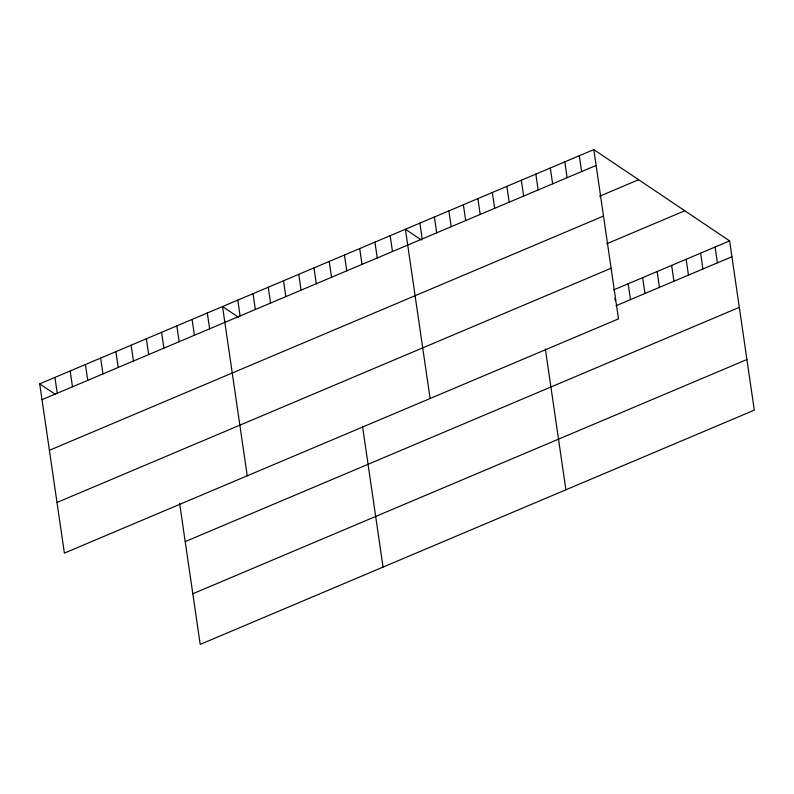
<?xml version="1.0" encoding="UTF-8"?>
<svg xmlns="http://www.w3.org/2000/svg" width="794" height="794" viewBox="0 0 794 794"><rect width="100%" height="100%" fill="white"/><g stroke="black" fill="none" stroke-linecap="round" stroke-linejoin="round"><path stroke-width="1.19" d="M593.803 149.609L618.496 318.87L64.393 553.1L39.7 383.849L593.803 149.609L729.607 240.9L754.3 410.151L200.197 644.391L179.662 503.624M42.013 399.68L596.105 165.44M599.599 196.227L638.614 179.732M49.397 450.307L603.5 216.067M606.755 243.758L684.795 210.767M57.009 502.473L611.102 268.233M613.673 289.909L729.607 240.9M615.985 305.74L731.919 256.73M185.201 541.597L739.303 307.357M192.813 593.763L746.916 359.523M421.336 239.957L405.406 229.248L430.1 398.509M238.488 317.263L222.548 306.544L247.242 475.805M39.7 383.849L55.64 394.558M715.116 247.023L717.429 262.854M700.626 253.147L702.938 268.977M686.135 259.271L688.438 275.111M671.645 265.404L673.947 281.235M657.144 271.528L659.457 287.359M642.654 277.652L644.966 293.482M628.163 283.776L630.476 299.616M614.913 298.435L615.271 300.866M579.312 155.733L581.615 171.564M564.812 161.857L567.124 177.687M550.321 167.991L552.634 183.821M535.831 174.114L538.143 189.945M521.34 180.238L523.653 196.068M545.369 349.023L565.904 489.799M506.85 186.362L509.162 202.192M492.359 192.495L494.662 208.326M477.869 198.619L480.172 214.449M463.368 204.743L465.681 220.573M448.878 210.867L451.191 226.707M434.387 217L436.7 232.831M419.897 223.124L422.209 238.954M390.172 235.689L392.474 251.519M374.927 242.13L377.239 257.961M359.692 248.572L362.004 264.402M344.457 255.013L346.76 270.843M362.521 426.328L383.055 567.095M329.212 261.454L331.525 277.285M313.977 267.896L316.29 283.726M298.743 274.337L301.055 290.167M283.508 280.778L285.81 296.609M268.263 287.22L270.575 303.05M253.028 293.661L255.34 309.491M237.793 300.102L240.096 315.943M207.313 312.985L209.626 328.825M192.079 319.426L194.391 335.267M176.844 325.868L179.146 341.708M161.599 332.309L163.911 348.149M146.364 338.75L148.677 354.59M131.129 345.192L133.432 361.032M115.884 351.633L118.197 367.473M100.649 358.084L102.962 373.914M85.415 364.525L87.727 380.356M70.18 370.967L72.482 386.797M54.935 377.408L57.247 393.238"/></g></svg>
